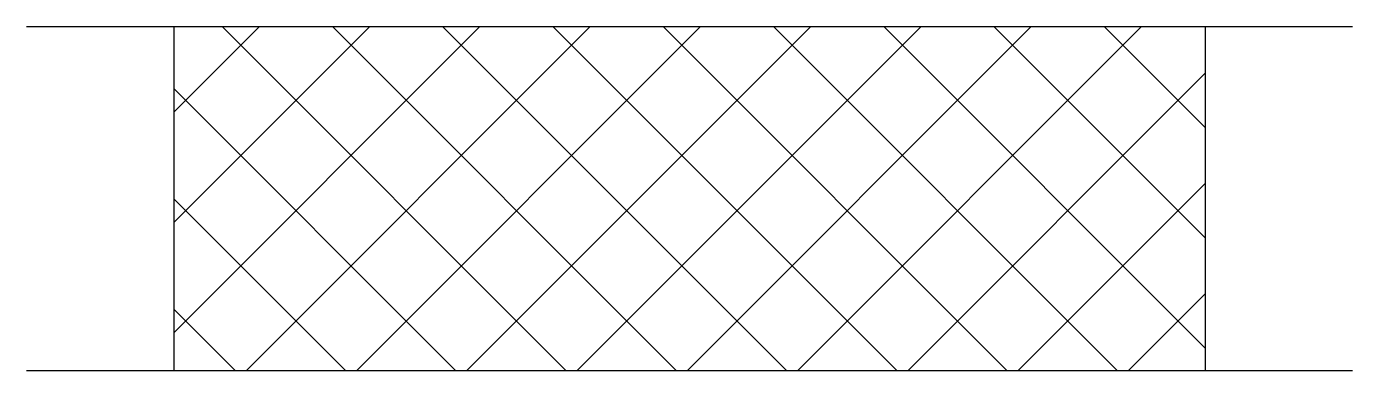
# Model space of a CAD drawing. Header units: metres. Extents: x 13 to 2713, y 12 to 712.
import ezdxf

# ---------------------------------------------------------------- set-up
doc = ezdxf.new("R2010")
doc.units = ezdxf.units.M
doc.layers.add('图层1', color=7, linetype='Continuous')

# ---------------------------------------------------------------- blocks, each defined once
blk = doc.blocks.new('A$C070F0A99')
for p, q in [((0, 7), (27, 7)), ((3, 7), (3, 0)), ((24, 7), (24, 0)), ((0, 0), (27, 0))]:
    blk.add_line(p, q)

msp = doc.modelspace()

# ---------------------------------------------------------------- hatches: boundary and pattern name
at = {"layer": '图层1'}
h = msp.add_hatch(dxfattribs=at)
h.set_pattern_fill('ANSI37', scale=50)
h.paths.add_polyline_path([(2412.75, 11.63), (2412.75, 711.63), (312.75, 711.63), (312.75, 11.63)])

# ---------------------------------------------------------------- block references
at = {"xscale": 100, "yscale": 100, "zscale": 100}
msp.add_blockref('A$C070F0A99', (12.75, 11.63), dxfattribs=at)

doc.saveas('drawing.dxf')
